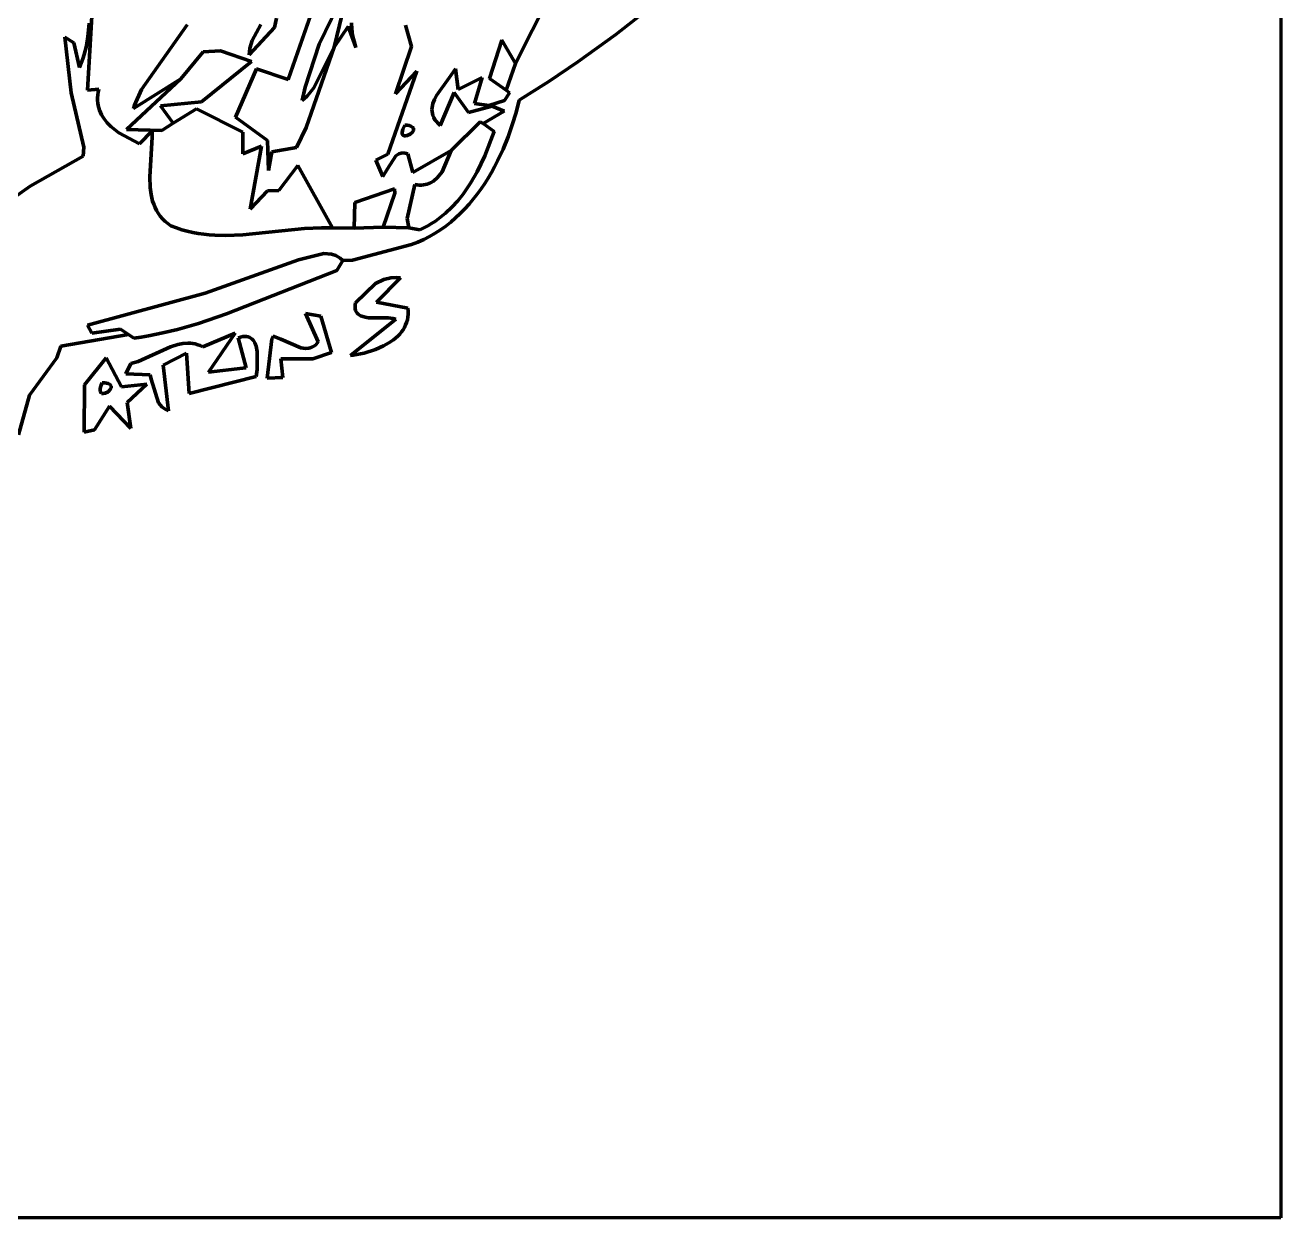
# Model space of a CAD drawing. Header units: millimetres. Extents: x 0 to 8.3, y 0 to 12.4.
# Drawn here: x 6.085 to 8.333, y 0 to 2.136 of the extents above; entities that cross this region are included whole.
import ezdxf

# ---------------------------------------------------------------- set-up
doc = ezdxf.new("R2010")
doc.units = ezdxf.units.MM
for name, color, linetype, lineweight in [('color#131313ff', 7, 'CONTINUOUS', 100), ('color#7c7c7cff', 7, 'CONTINUOUS', 100), ('color#c5c5c5ff', 7, 'CONTINUOUS', 100), ('color#ffffffff', 7, 'CONTINUOUS', 100)]:
    doc.layers.add(name, color=color, linetype=linetype, lineweight=lineweight)

msp = doc.modelspace()

# ---------------------------------------------------------------- linework, layer by layer
at = {"layer": 'color#131313ff'}
for p, q in [((7.4548, 2.3652), (7.1427, 2.1191)), ((6.2091, 2.2282), (6.1966, 2.0195)), ((6.9632, 2.0673), (7.0234, 2.1873)), ((6.1976, 2.1151), (6.2001, 2.1395)), ((6.1678, 2.0147), (6.1564, 2.1142)), ((6.1564, 2.1142), (6.1723, 2.1042)), ((6.1948, 2.0991), (6.1976, 2.1151)), ((7.1427, 2.1191), (7.0749, 2.0702)), ((6.1723, 2.1042), (6.1828, 2.0602)), ((6.191, 2.0833), (6.1948, 2.0991)), ((6.1858, 2.0679), (6.1886, 2.0755)), ((6.1886, 2.0755), (6.191, 2.0833)), ((7.0749, 2.0702), (7.0229, 2.0351)), ((6.1828, 2.0602), (6.1858, 2.0679)), ((6.9466, 2.0195), (6.9632, 2.0673)), ((7.0229, 2.0351), (6.9875, 2.0127)), ((6.1901, 1.9174), (6.1678, 2.0147)), ((6.1966, 2.0195), (6.2171, 2.0212)), ((6.2152, 2.0108), (6.2148, 2.0058)), ((6.2148, 2.0058), (6.2148, 2.001)), ((6.2148, 2.001), (6.2152, 1.9964)), ((6.216, 2.0159), (6.2152, 2.0108)), ((6.2171, 2.0212), (6.216, 2.0159)), ((6.9151, 1.9918), (6.9431, 2.001)), ((6.9431, 2.001), (6.9526, 2.0149)), ((6.9526, 2.0149), (6.9466, 2.0195)), ((6.9696, 2.0018), (6.964, 1.9797)), ((6.9875, 2.0127), (6.9696, 2.0018)), ((6.2152, 1.9964), (6.2159, 1.9919)), ((6.2159, 1.9919), (6.2169, 1.9876)), ((6.2169, 1.9876), (6.2183, 1.9834)), ((6.2183, 1.9834), (6.2199, 1.9793)), ((6.2199, 1.9793), (6.2219, 1.9754)), ((6.9052, 1.9597), (6.9426, 1.9819)), ((6.9214, 1.9908), (6.9151, 1.9918)), ((6.9426, 1.9819), (6.9214, 1.9908)), ((6.964, 1.9797), (6.9574, 1.9576)), ((6.2219, 1.9754), (6.2265, 1.968)), ((6.2265, 1.968), (6.232, 1.9611)), ((6.232, 1.9611), (6.2384, 1.9546)), ((6.9248, 1.9455), (6.9052, 1.9597)), ((6.9574, 1.9576), (6.9497, 1.9357)), ((6.2384, 1.9546), (6.253, 1.9432)), ((6.253, 1.9432), (6.2901, 1.9231)), ((6.2901, 1.9231), (6.3128, 1.9468)), ((6.3129, 1.935), (6.3087, 1.8642)), ((6.3128, 1.9468), (6.3129, 1.935)), ((6.9083, 1.9017), (6.9248, 1.9455)), ((6.9497, 1.9357), (6.9409, 1.914)), ((6.1892, 1.9011), (6.1901, 1.9174)), ((6.9409, 1.914), (6.9311, 1.8927)), ((6.0945, 1.8474), (6.1892, 1.9011)), ((6.8946, 1.8732), (6.9083, 1.9017)), ((6.9311, 1.8927), (6.9257, 1.8823)), ((6.8828, 1.8528), (6.8946, 1.8732)), ((6.9201, 1.8721), (6.9141, 1.862)), ((6.9257, 1.8823), (6.9201, 1.8721)), ((5.9963, 1.7788), (6.0945, 1.8474)), ((6.3087, 1.8642), (6.3093, 1.8451)), ((6.3093, 1.8451), (6.3108, 1.8327)), ((6.8695, 1.8335), (6.8828, 1.8528)), ((6.9079, 1.8522), (6.9014, 1.8425)), ((6.9141, 1.862), (6.9079, 1.8522)), ((6.3108, 1.8327), (6.312, 1.8267)), ((6.312, 1.8267), (6.3135, 1.8208)), ((6.8493, 1.8099), (6.8598, 1.8214)), ((6.8598, 1.8214), (6.8695, 1.8335)), ((6.8874, 1.8241), (6.88, 1.8153)), ((6.8946, 1.8332), (6.8874, 1.8241)), ((6.9014, 1.8425), (6.8946, 1.8332)), ((6.3135, 1.8208), (6.3154, 1.8151)), ((6.3154, 1.8151), (6.3177, 1.8095)), ((6.3177, 1.8095), (6.3203, 1.8041)), ((6.3203, 1.8041), (6.3234, 1.7989)), ((6.3234, 1.7989), (6.3269, 1.7939)), ((6.8259, 1.7895), (6.838, 1.7993)), ((6.838, 1.7993), (6.8493, 1.8099)), ((6.8642, 1.7986), (6.8559, 1.7907)), ((6.8723, 1.8067), (6.8642, 1.7986)), ((6.88, 1.8153), (6.8723, 1.8067)), ((6.3269, 1.7939), (6.331, 1.7892)), ((6.331, 1.7892), (6.3355, 1.7847)), ((6.3355, 1.7847), (6.3406, 1.7804)), ((6.3406, 1.7804), (6.3463, 1.7764)), ((6.3463, 1.7764), (6.356, 1.7727)), ((6.7992, 1.7728), (6.8062, 1.7766)), ((6.8062, 1.7766), (6.813, 1.7806)), ((6.813, 1.7806), (6.8196, 1.7849)), ((6.8196, 1.7849), (6.8259, 1.7895)), ((6.8382, 1.7762), (6.8288, 1.7695)), ((6.8472, 1.7833), (6.8382, 1.7762)), ((6.8559, 1.7907), (6.8472, 1.7833)), ((6.356, 1.7727), (6.3657, 1.7696)), ((6.3657, 1.7696), (6.3755, 1.7669)), ((6.3755, 1.7669), (6.3853, 1.7647)), ((6.3853, 1.7647), (6.3951, 1.7629)), ((6.3951, 1.7629), (6.405, 1.7616)), ((6.405, 1.7616), (6.4149, 1.7605)), ((6.4149, 1.7605), (6.4248, 1.7599)), ((6.4248, 1.7599), (6.4448, 1.7594)), ((6.4448, 1.7594), (6.4748, 1.7605)), ((6.4748, 1.7605), (6.5856, 1.7715)), ((6.5856, 1.7715), (6.6157, 1.7729)), ((6.6157, 1.7729), (6.6357, 1.7728)), ((6.6357, 1.7728), (6.674, 1.7723)), ((6.674, 1.7723), (6.7262, 1.7744)), ((6.7262, 1.7744), (6.7724, 1.773)), ((6.7724, 1.773), (6.792, 1.7693)), ((6.792, 1.7693), (6.7992, 1.7728)), ((6.8092, 1.7575), (6.7988, 1.7521)), ((6.8192, 1.7633), (6.8092, 1.7575)), ((6.8288, 1.7695), (6.8192, 1.7633)), ((6.7771, 1.7429), (6.6714, 1.715)), ((6.7881, 1.7473), (6.7771, 1.7429)), ((6.7988, 1.7521), (6.7881, 1.7473)), ((6.5748, 1.7156), (6.4077, 1.656)), ((6.6197, 1.7271), (6.5748, 1.7156)), ((6.6336, 1.7259), (6.6197, 1.7271)), ((6.6416, 1.7232), (6.6336, 1.7259)), ((6.6492, 1.7187), (6.6416, 1.7232)), ((6.6541, 1.7146), (6.6492, 1.7187)), ((6.6714, 1.715), (6.6541, 1.7146)), ((6.4077, 1.656), (6.1971, 1.5988)), ((6.1971, 1.5988), (6.2048, 1.5842)), ((6.2703, 1.582), (6.1489, 1.5608)), ((6.2048, 1.5842), (6.2561, 1.5916)), ((6.2561, 1.5916), (6.2703, 1.582)), ((6.1489, 1.5608), (6.1419, 1.5402)), ((6.1419, 1.5402), (6.0932, 1.4732)), ((6.0932, 1.4732), (6.0734, 1.4022))]:
    msp.add_line(p, q, dxfattribs=at)
at = {"layer": 'color#7c7c7cff'}
for p, q in [((6.6682, 2.2189), (6.6115, 2.1019)), ((6.6387, 2.0967), (6.6682, 2.2189)), ((6.5559, 2.0385), (6.612, 2.1985)), ((7.0234, 2.1873), (6.9632, 2.0673)), ((6.4914, 2.1086), (6.5074, 2.1371)), ((6.5355, 2.1485), (6.5317, 2.1314)), ((6.6692, 2.1402), (6.6699, 2.129)), ((6.7772, 2.0974), (6.7664, 2.1359)), ((6.5317, 2.1314), (6.486, 2.0829)), ((6.6637, 2.1335), (6.6387, 2.0967)), ((6.6775, 2.0959), (6.6637, 2.1335)), ((6.6699, 2.129), (6.6715, 2.1179)), ((6.6715, 2.1179), (6.6741, 2.1069)), ((6.486, 2.0829), (6.4874, 2.0944)), ((6.4874, 2.0944), (6.4914, 2.1086)), ((6.6115, 2.1019), (6.5865, 2.0246)), ((6.6387, 2.0967), (6.5885, 1.9525)), ((6.6023, 2.0236), (6.6387, 2.0967)), ((6.6741, 2.1069), (6.6775, 2.0959)), ((6.7483, 2.0127), (6.7772, 2.0974)), ((6.9385, 2.1091), (6.9168, 2.0406)), ((6.9632, 2.0673), (6.9385, 2.1091)), ((6.3641, 2.04), (6.4041, 2.0883)), ((6.4907, 2.071), (6.4007, 1.9983)), ((6.4041, 2.0883), (6.4352, 2.09)), ((6.4352, 2.09), (6.4907, 2.071)), ((6.4617, 1.9713), (6.4993, 2.0575)), ((6.4993, 2.0575), (6.5559, 2.0385)), ((6.7343, 1.9047), (6.7862, 2.0536)), ((6.7862, 2.0536), (6.7483, 2.0127)), ((6.8554, 2.0579), (6.8441, 2.0415)), ((6.8602, 2.0209), (6.8554, 2.0579)), ((6.2669, 1.9488), (6.3641, 2.04)), ((6.5865, 2.0246), (6.581, 2.001)), ((6.59, 2.0087), (6.6023, 2.0236)), ((6.8441, 2.0415), (6.8216, 2.0099)), ((6.9033, 2.0421), (6.8602, 2.0209)), ((6.8899, 1.9956), (6.9033, 2.0421)), ((6.9168, 2.0406), (6.9466, 2.0195)), ((6.581, 2.001), (6.59, 2.0087)), ((6.818, 2.0027), (6.8153, 1.9954)), ((6.8216, 2.0099), (6.818, 2.0027)), ((6.8282, 1.9561), (6.8531, 2.0154)), ((6.8531, 2.0154), (6.8787, 1.9797)), ((6.9431, 2.001), (6.9151, 1.9918)), ((6.9526, 2.0149), (6.9431, 2.001)), ((6.9466, 2.0195), (6.9526, 2.0149)), ((6.4007, 1.9983), (6.3275, 1.9914)), ((6.3275, 1.9914), (6.3505, 1.9604)), ((6.8138, 1.9882), (6.8136, 1.9846)), ((6.8136, 1.9846), (6.8137, 1.981)), ((6.8137, 1.981), (6.8143, 1.9774)), ((6.8144, 1.9918), (6.8138, 1.9882)), ((6.8153, 1.9954), (6.8144, 1.9918)), ((6.8787, 1.9797), (6.9214, 1.9908)), ((6.9151, 1.9918), (6.8899, 1.9956)), ((6.9426, 1.9819), (6.9052, 1.9597)), ((6.9214, 1.9908), (6.9426, 1.9819)), ((6.3505, 1.9604), (6.3301, 1.9474)), ((6.5193, 1.9296), (6.4617, 1.9713)), ((6.7649, 1.957), (6.763, 1.9529)), ((6.7692, 1.9565), (6.7649, 1.957)), ((6.7727, 1.9559), (6.7692, 1.9565)), ((6.8143, 1.9774), (6.8153, 1.9738)), ((6.8153, 1.9738), (6.8168, 1.9702)), ((6.8168, 1.9702), (6.8189, 1.9666)), ((6.8189, 1.9666), (6.8214, 1.9631)), ((6.8214, 1.9631), (6.8245, 1.9596)), ((6.8245, 1.9596), (6.8282, 1.9561)), ((6.8996, 1.9625), (6.8477, 1.9113)), ((6.9052, 1.9597), (6.8996, 1.9625)), ((6.3301, 1.9474), (6.2669, 1.9488)), ((6.5885, 1.9525), (6.5712, 1.9165)), ((6.7607, 1.9464), (6.7604, 1.9439)), ((6.7604, 1.9439), (6.7604, 1.9418)), ((6.7604, 1.9418), (6.7609, 1.9402)), ((6.7616, 1.9494), (6.7607, 1.9464)), ((6.7609, 1.9402), (6.7617, 1.939)), ((6.763, 1.9529), (6.7616, 1.9494)), ((6.7617, 1.939), (6.7628, 1.9381)), ((6.7628, 1.9381), (6.7641, 1.9376)), ((6.7641, 1.9376), (6.7656, 1.9375)), ((6.7656, 1.9375), (6.769, 1.938)), ((6.769, 1.938), (6.7743, 1.9405)), ((6.7755, 1.955), (6.7727, 1.9559)), ((6.7743, 1.9405), (6.7787, 1.9442)), ((6.7776, 1.9539), (6.7755, 1.955)), ((6.7792, 1.9527), (6.7776, 1.9539)), ((6.7787, 1.9442), (6.7804, 1.9471)), ((6.7802, 1.9514), (6.7792, 1.9527)), ((6.7807, 1.95), (6.7802, 1.9514)), ((6.7804, 1.9471), (6.7807, 1.9486)), ((6.7807, 1.9486), (6.7807, 1.95)), ((6.5206, 1.8758), (6.5193, 1.9296)), ((6.5712, 1.9165), (6.5271, 1.9089)), ((6.8477, 1.9113), (6.7793, 1.8723)), ((6.5271, 1.9089), (6.5206, 1.8758)), ((6.7131, 1.8942), (6.7343, 1.9047)), ((6.7253, 1.8648), (6.7131, 1.8942)), ((6.749, 1.902), (6.7337, 1.8787)), ((6.7542, 1.9054), (6.749, 1.902)), ((6.7582, 1.9067), (6.7542, 1.9054)), ((6.7627, 1.907), (6.7582, 1.9067)), ((6.7677, 1.9063), (6.7627, 1.907)), ((6.7705, 1.9056), (6.7677, 1.9063)), ((6.7793, 1.8723), (6.7705, 1.9056)), ((6.7337, 1.8787), (6.7253, 1.8648)), ((6.6766, 1.6388), (6.7127, 1.6732)), ((6.7127, 1.6732), (6.7274, 1.6803)), ((6.7574, 1.6832), (6.714, 1.6401)), ((6.7274, 1.6803), (6.7402, 1.6833)), ((6.7402, 1.6833), (6.7503, 1.6838)), ((6.7503, 1.6838), (6.7574, 1.6832)), ((6.587, 1.6196), (6.6146, 1.615)), ((6.61, 1.5688), (6.587, 1.6196)), ((6.6759, 1.6312), (6.676, 1.6348)), ((6.6762, 1.628), (6.6759, 1.6312)), ((6.676, 1.6348), (6.6766, 1.6388)), ((6.6769, 1.6251), (6.6762, 1.628)), ((6.678, 1.6226), (6.6769, 1.6251)), ((6.6794, 1.6204), (6.678, 1.6226)), ((6.6812, 1.6186), (6.6794, 1.6204)), ((6.714, 1.6401), (6.7702, 1.629)), ((6.7702, 1.629), (6.7707, 1.6235)), ((6.7707, 1.6235), (6.7708, 1.6182)), ((6.6146, 1.615), (6.6336, 1.5496)), ((6.6675, 1.5442), (6.7489, 1.6094)), ((6.6832, 1.617), (6.6812, 1.6186)), ((6.6855, 1.6156), (6.6832, 1.617)), ((6.688, 1.6145), (6.6855, 1.6156)), ((6.6937, 1.6129), (6.688, 1.6145)), ((6.7001, 1.612), (6.6937, 1.6129)), ((6.7349, 1.6116), (6.7001, 1.612)), ((6.7439, 1.6107), (6.7349, 1.6116)), ((6.7489, 1.6094), (6.7439, 1.6107)), ((6.7664, 1.599), (6.7643, 1.5947)), ((6.7681, 1.6035), (6.7664, 1.599)), ((6.7695, 1.6082), (6.7681, 1.6035)), ((6.7703, 1.6131), (6.7695, 1.6082)), ((6.7708, 1.6182), (6.7703, 1.6131)), ((6.4031, 1.5599), (6.4612, 1.5845)), ((6.4612, 1.5845), (6.4136, 1.5147)), ((6.4666, 1.5762), (6.4709, 1.5774)), ((6.4808, 1.5222), (6.4666, 1.5762)), ((6.4709, 1.5774), (6.4748, 1.5781)), ((6.4748, 1.5781), (6.4783, 1.5784)), ((6.4783, 1.5784), (6.4816, 1.5782)), ((6.4816, 1.5782), (6.4845, 1.5776)), ((6.4845, 1.5776), (6.4872, 1.5766)), ((6.4872, 1.5766), (6.4895, 1.5753)), ((6.4895, 1.5753), (6.4917, 1.5736)), ((6.5188, 1.5036), (6.5267, 1.574)), ((6.5267, 1.574), (6.5292, 1.5787)), ((6.5292, 1.5787), (6.5427, 1.5735)), ((6.7524, 1.5792), (6.7447, 1.5726)), ((6.7558, 1.5828), (6.7524, 1.5792)), ((6.759, 1.5866), (6.7558, 1.5828)), ((6.7618, 1.5905), (6.759, 1.5866)), ((6.7643, 1.5947), (6.7618, 1.5905)), ((6.2875, 1.5338), (6.3453, 1.5596)), ((6.3453, 1.5596), (6.3587, 1.5639)), ((6.3587, 1.5639), (6.3677, 1.5657)), ((6.3677, 1.5657), (6.3766, 1.5664)), ((6.3766, 1.5664), (6.381, 1.5662)), ((6.381, 1.5662), (6.3854, 1.5658)), ((6.3854, 1.5658), (6.3899, 1.5649)), ((6.3899, 1.5649), (6.3943, 1.5637)), ((6.3943, 1.5637), (6.3987, 1.562)), ((6.3987, 1.562), (6.4031, 1.5599)), ((6.4917, 1.5736), (6.4935, 1.5717)), ((6.4935, 1.5717), (6.4952, 1.5694)), ((6.4952, 1.5694), (6.4966, 1.5669)), ((6.4966, 1.5669), (6.4988, 1.5612)), ((6.4988, 1.5612), (6.5008, 1.5515)), ((6.5008, 1.5515), (6.5004, 1.5191)), ((6.5427, 1.5735), (6.5787, 1.5583)), ((6.5787, 1.5583), (6.5874, 1.5571)), ((6.5874, 1.5571), (6.593, 1.5574)), ((6.593, 1.5574), (6.5957, 1.558)), ((6.5957, 1.558), (6.5983, 1.559)), ((6.5983, 1.559), (6.6008, 1.5602)), ((6.6008, 1.5602), (6.6033, 1.5618)), ((6.6033, 1.5618), (6.6056, 1.5637)), ((6.6056, 1.5637), (6.6078, 1.5661)), ((6.6078, 1.5661), (6.61, 1.5688)), ((6.7122, 1.555), (6.6919, 1.5486)), ((6.727, 1.5615), (6.7122, 1.555)), ((6.7362, 1.5667), (6.727, 1.5615)), ((6.7447, 1.5726), (6.7362, 1.5667)), ((6.1912, 1.4918), (6.2305, 1.5403)), ((6.2305, 1.5403), (6.2575, 1.4879)), ((6.2655, 1.5116), (6.2744, 1.5299)), ((6.2744, 1.5299), (6.2875, 1.5338)), ((6.3739, 1.5487), (6.3326, 1.5271)), ((6.3786, 1.4761), (6.3739, 1.5487)), ((6.6004, 1.5381), (6.5431, 1.5381)), ((6.5431, 1.5381), (6.5467, 1.5048)), ((6.6336, 1.5496), (6.6004, 1.5381)), ((6.6722, 1.5448), (6.6675, 1.5442)), ((6.6919, 1.5486), (6.6722, 1.5448)), ((6.3093, 1.5094), (6.2655, 1.5116)), ((6.3111, 1.5019), (6.3093, 1.5094)), ((6.3326, 1.5271), (6.3421, 1.4451)), ((6.499, 1.5068), (6.3786, 1.4761)), ((6.4136, 1.5147), (6.4751, 1.5215)), ((6.4751, 1.5215), (6.4808, 1.5222)), ((6.5004, 1.5191), (6.499, 1.5068)), ((6.1907, 1.4068), (6.1912, 1.4918)), ((6.2197, 1.4846), (6.2195, 1.4821)), ((6.2204, 1.4877), (6.2197, 1.4846)), ((6.2216, 1.4913), (6.2204, 1.4877)), ((6.2234, 1.4955), (6.2216, 1.4913)), ((6.2276, 1.4952), (6.2234, 1.4955)), ((6.2311, 1.4947), (6.2276, 1.4952)), ((6.234, 1.494), (6.2311, 1.4947)), ((6.2362, 1.493), (6.234, 1.494)), ((6.2378, 1.4919), (6.2362, 1.493)), ((6.2377, 1.4834), (6.2393, 1.4864)), ((6.2388, 1.4907), (6.2378, 1.4919)), ((6.2394, 1.4893), (6.2388, 1.4907)), ((6.2393, 1.4864), (6.2395, 1.4879)), ((6.2395, 1.4879), (6.2394, 1.4893)), ((6.2575, 1.4879), (6.3031, 1.4929)), ((6.3031, 1.4929), (6.2681, 1.4603)), ((6.3237, 1.4594), (6.3111, 1.5019)), ((6.5467, 1.5048), (6.5188, 1.5036)), ((6.2195, 1.4821), (6.2197, 1.48)), ((6.2197, 1.48), (6.2202, 1.4784)), ((6.2202, 1.4784), (6.2211, 1.4773)), ((6.2211, 1.4773), (6.2222, 1.4765)), ((6.2222, 1.4765), (6.2235, 1.4761)), ((6.2235, 1.4761), (6.2251, 1.476)), ((6.2251, 1.476), (6.2284, 1.4767)), ((6.2284, 1.4767), (6.2336, 1.4794)), ((6.2336, 1.4794), (6.2377, 1.4834)), ((6.2364, 1.4534), (6.2095, 1.4114)), ((6.2745, 1.4136), (6.2364, 1.4534)), ((6.2681, 1.4603), (6.2745, 1.4136)), ((6.3303, 1.4518), (6.3237, 1.4594)), ((6.3368, 1.4474), (6.3303, 1.4518)), ((6.3421, 1.4451), (6.3368, 1.4474)), ((6.2095, 1.4114), (6.1907, 1.4068))]:
    msp.add_line(p, q, dxfattribs=at)
at = {"layer": 'color#c5c5c5ff'}
for p, q in [((6.6115, 2.1019), (6.6682, 2.2189)), ((6.6682, 2.2189), (6.6387, 2.0967)), ((6.612, 2.1985), (6.5559, 2.0385)), ((6.2936, 2.0206), (6.3752, 2.1364)), ((6.5074, 2.1371), (6.4914, 2.1086)), ((6.5317, 2.1314), (6.5355, 2.1485)), ((6.6699, 2.129), (6.6692, 2.1402)), ((6.7664, 2.1359), (6.7772, 2.0974)), ((6.486, 2.0829), (6.5317, 2.1314)), ((6.6387, 2.0967), (6.6637, 2.1335)), ((6.6637, 2.1335), (6.6775, 2.0959)), ((6.6715, 2.1179), (6.6699, 2.129)), ((6.6741, 2.1069), (6.6715, 2.1179)), ((6.4874, 2.0944), (6.486, 2.0829)), ((6.4914, 2.1086), (6.4874, 2.0944)), ((6.5865, 2.0246), (6.6115, 2.1019)), ((6.5885, 1.9525), (6.6387, 2.0967)), ((6.6387, 2.0967), (6.6023, 2.0236)), ((6.6775, 2.0959), (6.6741, 2.1069)), ((6.7772, 2.0974), (6.7483, 2.0127)), ((6.9168, 2.0406), (6.9385, 2.1091)), ((6.9385, 2.1091), (6.9632, 2.0673)), ((6.4041, 2.0883), (6.3641, 2.04)), ((6.4007, 1.9983), (6.4907, 2.071)), ((6.4352, 2.09), (6.4041, 2.0883)), ((6.4907, 2.071), (6.4352, 2.09)), ((6.4993, 2.0575), (6.4617, 1.9713)), ((6.5559, 2.0385), (6.4993, 2.0575)), ((6.7862, 2.0536), (6.7343, 1.9047)), ((6.7483, 2.0127), (6.7862, 2.0536)), ((6.8441, 2.0415), (6.8554, 2.0579)), ((6.8554, 2.0579), (6.8602, 2.0209)), ((6.9632, 2.0673), (6.9466, 2.0195)), ((6.3641, 2.04), (6.279, 1.9865)), ((6.581, 2.001), (6.5865, 2.0246)), ((6.6023, 2.0236), (6.59, 2.0087)), ((6.8216, 2.0099), (6.8441, 2.0415)), ((6.8602, 2.0209), (6.9033, 2.0421)), ((6.9033, 2.0421), (6.8899, 1.9956)), ((6.9466, 2.0195), (6.9168, 2.0406)), ((6.2811, 1.9924), (6.2936, 2.0206)), ((6.59, 2.0087), (6.581, 2.001)), ((6.8153, 1.9954), (6.818, 2.0027)), ((6.818, 2.0027), (6.8216, 2.0099)), ((6.8531, 2.0154), (6.8282, 1.9561)), ((6.8787, 1.9797), (6.8531, 2.0154)), ((6.279, 1.9865), (6.2811, 1.9924)), ((6.3275, 1.9914), (6.4007, 1.9983)), ((6.3505, 1.9604), (6.3275, 1.9914)), ((6.3919, 1.9859), (6.3505, 1.9604)), ((6.475, 1.944), (6.3919, 1.9859)), ((6.8136, 1.9846), (6.8138, 1.9882)), ((6.8137, 1.981), (6.8136, 1.9846)), ((6.8143, 1.9774), (6.8137, 1.981)), ((6.8138, 1.9882), (6.8144, 1.9918)), ((6.8144, 1.9918), (6.8153, 1.9954)), ((6.9214, 1.9908), (6.8787, 1.9797)), ((6.8899, 1.9956), (6.9151, 1.9918)), ((6.9151, 1.9918), (6.9214, 1.9908)), ((6.4617, 1.9713), (6.5193, 1.9296)), ((6.763, 1.9529), (6.7649, 1.957)), ((6.7649, 1.957), (6.7692, 1.9565)), ((6.7692, 1.9565), (6.7727, 1.9559)), ((6.8153, 1.9738), (6.8143, 1.9774)), ((6.8168, 1.9702), (6.8153, 1.9738)), ((6.8189, 1.9666), (6.8168, 1.9702)), ((6.8214, 1.9631), (6.8189, 1.9666)), ((6.8245, 1.9596), (6.8214, 1.9631)), ((6.8282, 1.9561), (6.8245, 1.9596)), ((6.4747, 1.9054), (6.475, 1.944)), ((6.5712, 1.9165), (6.5885, 1.9525)), ((6.7604, 1.9439), (6.7607, 1.9464)), ((6.7604, 1.9418), (6.7604, 1.9439)), ((6.7609, 1.9402), (6.7604, 1.9418)), ((6.7607, 1.9464), (6.7616, 1.9494)), ((6.7617, 1.939), (6.7609, 1.9402)), ((6.7616, 1.9494), (6.763, 1.9529)), ((6.7628, 1.9381), (6.7617, 1.939)), ((6.7641, 1.9376), (6.7628, 1.9381)), ((6.7656, 1.9375), (6.7641, 1.9376)), ((6.769, 1.938), (6.7656, 1.9375)), ((6.7743, 1.9405), (6.769, 1.938)), ((6.7727, 1.9559), (6.7755, 1.955)), ((6.7787, 1.9442), (6.7743, 1.9405)), ((6.7755, 1.955), (6.7776, 1.9539)), ((6.7776, 1.9539), (6.7792, 1.9527)), ((6.7804, 1.9471), (6.7787, 1.9442)), ((6.7792, 1.9527), (6.7802, 1.9514)), ((6.7802, 1.9514), (6.7807, 1.95)), ((6.7807, 1.9486), (6.7804, 1.9471)), ((6.7807, 1.95), (6.7807, 1.9486)), ((6.5081, 1.9194), (6.4747, 1.9054)), ((6.4879, 1.8063), (6.5081, 1.9194)), ((6.5193, 1.9296), (6.5206, 1.8758)), ((6.5271, 1.9089), (6.5712, 1.9165)), ((6.7793, 1.8723), (6.8477, 1.9113)), ((6.8477, 1.9113), (6.8317, 1.8731)), ((6.5206, 1.8758), (6.5271, 1.9089)), ((6.7343, 1.9047), (6.7131, 1.8942)), ((6.7131, 1.8942), (6.7253, 1.8648)), ((6.7337, 1.8787), (6.749, 1.902)), ((6.749, 1.902), (6.7542, 1.9054)), ((6.7542, 1.9054), (6.7582, 1.9067)), ((6.7582, 1.9067), (6.7627, 1.907)), ((6.7627, 1.907), (6.7677, 1.9063)), ((6.7677, 1.9063), (6.7705, 1.9056)), ((6.7705, 1.9056), (6.7793, 1.8723)), ((6.5736, 1.8844), (6.5396, 1.84)), ((6.6357, 1.7728), (6.5736, 1.8844)), ((6.7253, 1.8648), (6.7337, 1.8787)), ((6.8317, 1.8731), (6.8236, 1.8628)), ((6.7831, 1.8503), (6.769, 1.7895)), ((6.7871, 1.8497), (6.7831, 1.8503)), ((6.7909, 1.8494), (6.7871, 1.8497)), ((6.7946, 1.8494), (6.7909, 1.8494)), ((6.7982, 1.8497), (6.7946, 1.8494)), ((6.8048, 1.8511), (6.7982, 1.8497)), ((6.8108, 1.8534), (6.8048, 1.8511)), ((6.8163, 1.8566), (6.8108, 1.8534)), ((6.8236, 1.8628), (6.8163, 1.8566)), ((6.5193, 1.8391), (6.4879, 1.8063)), ((6.5396, 1.84), (6.5193, 1.8391)), ((6.7465, 1.8425), (6.6755, 1.8185)), ((6.7262, 1.7744), (6.7471, 1.8349)), ((6.7471, 1.8349), (6.7465, 1.8425)), ((6.6755, 1.8185), (6.674, 1.7723)), ((6.769, 1.7895), (6.7724, 1.773)), ((6.674, 1.7723), (6.6357, 1.7728)), ((6.7724, 1.773), (6.7262, 1.7744)), ((6.4077, 1.656), (6.5748, 1.7156)), ((6.5748, 1.7156), (6.6197, 1.7271)), ((6.6197, 1.7271), (6.6336, 1.7259)), ((6.6336, 1.7259), (6.6416, 1.7232)), ((6.6416, 1.7232), (6.6492, 1.7187)), ((6.6541, 1.7146), (6.643, 1.6963)), ((6.6492, 1.7187), (6.6541, 1.7146)), ((6.643, 1.6963), (6.4457, 1.6191)), ((6.1971, 1.5988), (6.4077, 1.656)), ((6.4457, 1.6191), (6.3957, 1.6018)), ((6.2048, 1.5842), (6.1971, 1.5988)), ((6.3957, 1.6018), (6.3577, 1.5908)), ((6.2561, 1.5916), (6.2048, 1.5842)), ((6.2703, 1.582), (6.2561, 1.5916)), ((6.2796, 1.5754), (6.2703, 1.582)), ((6.2929, 1.5773), (6.2796, 1.5754)), ((6.306, 1.5794), (6.2929, 1.5773)), ((6.332, 1.5846), (6.306, 1.5794)), ((6.3577, 1.5908), (6.332, 1.5846)), ((6.2195, 1.4821), (6.2197, 1.4846)), ((6.2197, 1.4846), (6.2204, 1.4877)), ((6.2204, 1.4877), (6.2216, 1.4913)), ((6.2216, 1.4913), (6.2234, 1.4955)), ((6.2234, 1.4955), (6.2276, 1.4952)), ((6.2276, 1.4952), (6.2311, 1.4947)), ((6.2311, 1.4947), (6.234, 1.494)), ((6.234, 1.494), (6.2362, 1.493)), ((6.2362, 1.493), (6.2378, 1.4919)), ((6.2393, 1.4864), (6.2377, 1.4834)), ((6.2378, 1.4919), (6.2388, 1.4907)), ((6.2388, 1.4907), (6.2394, 1.4893)), ((6.2395, 1.4879), (6.2393, 1.4864)), ((6.2394, 1.4893), (6.2395, 1.4879)), ((6.2197, 1.48), (6.2195, 1.4821)), ((6.2202, 1.4784), (6.2197, 1.48)), ((6.2211, 1.4773), (6.2202, 1.4784)), ((6.2222, 1.4765), (6.2211, 1.4773)), ((6.2235, 1.4761), (6.2222, 1.4765)), ((6.2251, 1.476), (6.2235, 1.4761)), ((6.2284, 1.4767), (6.2251, 1.476)), ((6.2336, 1.4794), (6.2284, 1.4767)), ((6.2377, 1.4834), (6.2336, 1.4794))]:
    msp.add_line(p, q, dxfattribs=at)
at = {"layer": 'color#ffffffff'}
for p, q in [((8.3333, 12.3611), (8.3333, 0)), ((7.1427, 2.1191), (7.4548, 2.3652)), ((6.1966, 2.0195), (6.2091, 2.2282)), ((6.2001, 2.1395), (6.1976, 2.1151)), ((6.3752, 2.1364), (6.2936, 2.0206)), ((6.1723, 2.1042), (6.1564, 2.1142)), ((6.1564, 2.1142), (6.1678, 2.0147)), ((6.1976, 2.1151), (6.1948, 2.0991)), ((7.0749, 2.0702), (7.1427, 2.1191)), ((6.1828, 2.0602), (6.1723, 2.1042)), ((6.1948, 2.0991), (6.191, 2.0833)), ((6.1886, 2.0755), (6.1858, 2.0679)), ((6.191, 2.0833), (6.1886, 2.0755)), ((7.0229, 2.0351), (7.0749, 2.0702)), ((6.1858, 2.0679), (6.1828, 2.0602)), ((6.3641, 2.04), (6.2669, 1.9488)), ((6.279, 1.9865), (6.3641, 2.04)), ((6.9875, 2.0127), (7.0229, 2.0351)), ((6.1678, 2.0147), (6.1901, 1.9174)), ((6.2171, 2.0212), (6.1966, 2.0195)), ((6.2148, 2.0058), (6.2152, 2.0108)), ((6.2148, 2.001), (6.2148, 2.0058)), ((6.2152, 1.9964), (6.2148, 2.001)), ((6.2152, 2.0108), (6.216, 2.0159)), ((6.216, 2.0159), (6.2171, 2.0212)), ((6.2936, 2.0206), (6.2811, 1.9924)), ((6.964, 1.9797), (6.9696, 2.0018)), ((6.9696, 2.0018), (6.9875, 2.0127)), ((6.2159, 1.9919), (6.2152, 1.9964)), ((6.2169, 1.9876), (6.2159, 1.9919)), ((6.2183, 1.9834), (6.2169, 1.9876)), ((6.2199, 1.9793), (6.2183, 1.9834)), ((6.2219, 1.9754), (6.2199, 1.9793)), ((6.2811, 1.9924), (6.279, 1.9865)), ((6.3505, 1.9604), (6.3919, 1.9859)), ((6.3919, 1.9859), (6.475, 1.944)), ((6.9574, 1.9576), (6.964, 1.9797)), ((6.2265, 1.968), (6.2219, 1.9754)), ((6.232, 1.9611), (6.2265, 1.968)), ((6.2384, 1.9546), (6.232, 1.9611)), ((6.3301, 1.9474), (6.3505, 1.9604)), ((6.8477, 1.9113), (6.8996, 1.9625)), ((6.8996, 1.9625), (6.9052, 1.9597)), ((6.9052, 1.9597), (6.9248, 1.9455)), ((6.9497, 1.9357), (6.9574, 1.9576)), ((6.253, 1.9432), (6.2384, 1.9546)), ((6.2901, 1.9231), (6.253, 1.9432)), ((6.2669, 1.9488), (6.3301, 1.9474)), ((6.3128, 1.9468), (6.2901, 1.9231)), ((6.3087, 1.8642), (6.3129, 1.935)), ((6.3129, 1.935), (6.3128, 1.9468)), ((6.475, 1.944), (6.4747, 1.9054)), ((6.9248, 1.9455), (6.9083, 1.9017)), ((6.9409, 1.914), (6.9497, 1.9357)), ((6.1901, 1.9174), (6.1892, 1.9011)), ((6.4747, 1.9054), (6.5081, 1.9194)), ((6.5081, 1.9194), (6.4879, 1.8063)), ((6.8317, 1.8731), (6.8477, 1.9113)), ((6.9311, 1.8927), (6.9409, 1.914)), ((6.1892, 1.9011), (6.0945, 1.8474)), ((6.9083, 1.9017), (6.8946, 1.8732)), ((6.9257, 1.8823), (6.9311, 1.8927)), ((6.5396, 1.84), (6.5736, 1.8844)), ((6.5736, 1.8844), (6.6357, 1.7728)), ((6.8236, 1.8628), (6.8317, 1.8731)), ((6.8946, 1.8732), (6.8828, 1.8528)), ((6.9141, 1.862), (6.9201, 1.8721)), ((6.9201, 1.8721), (6.9257, 1.8823)), ((6.0945, 1.8474), (5.9963, 1.7788)), ((6.3093, 1.8451), (6.3087, 1.8642)), ((6.3108, 1.8327), (6.3093, 1.8451)), ((6.769, 1.7895), (6.7831, 1.8503)), ((6.7831, 1.8503), (6.7871, 1.8497)), ((6.7871, 1.8497), (6.7909, 1.8494)), ((6.7909, 1.8494), (6.7946, 1.8494)), ((6.7946, 1.8494), (6.7982, 1.8497)), ((6.7982, 1.8497), (6.8048, 1.8511)), ((6.8048, 1.8511), (6.8108, 1.8534)), ((6.8108, 1.8534), (6.8163, 1.8566)), ((6.8163, 1.8566), (6.8236, 1.8628)), ((6.8828, 1.8528), (6.8695, 1.8335)), ((6.9014, 1.8425), (6.9079, 1.8522)), ((6.9079, 1.8522), (6.9141, 1.862)), ((6.312, 1.8267), (6.3108, 1.8327)), ((6.3135, 1.8208), (6.312, 1.8267)), ((6.4879, 1.8063), (6.5193, 1.8391)), ((6.5193, 1.8391), (6.5396, 1.84)), ((6.6755, 1.8185), (6.7465, 1.8425)), ((6.7471, 1.8349), (6.7262, 1.7744)), ((6.7465, 1.8425), (6.7471, 1.8349)), ((6.8598, 1.8214), (6.8493, 1.8099)), ((6.8695, 1.8335), (6.8598, 1.8214)), ((6.88, 1.8153), (6.8874, 1.8241)), ((6.8874, 1.8241), (6.8946, 1.8332)), ((6.8946, 1.8332), (6.9014, 1.8425)), ((6.3154, 1.8151), (6.3135, 1.8208)), ((6.3177, 1.8095), (6.3154, 1.8151)), ((6.3203, 1.8041), (6.3177, 1.8095)), ((6.3234, 1.7989), (6.3203, 1.8041)), ((6.3269, 1.7939), (6.3234, 1.7989)), ((6.674, 1.7723), (6.6755, 1.8185)), ((6.838, 1.7993), (6.8259, 1.7895)), ((6.8493, 1.8099), (6.838, 1.7993)), ((6.8559, 1.7907), (6.8642, 1.7986)), ((6.8642, 1.7986), (6.8723, 1.8067)), ((6.8723, 1.8067), (6.88, 1.8153)), ((6.331, 1.7892), (6.3269, 1.7939)), ((6.3355, 1.7847), (6.331, 1.7892)), ((6.3406, 1.7804), (6.3355, 1.7847)), ((6.3463, 1.7764), (6.3406, 1.7804)), ((6.356, 1.7727), (6.3463, 1.7764)), ((6.7724, 1.773), (6.769, 1.7895)), ((6.8062, 1.7766), (6.7992, 1.7728)), ((6.813, 1.7806), (6.8062, 1.7766)), ((6.8196, 1.7849), (6.813, 1.7806)), ((6.8259, 1.7895), (6.8196, 1.7849)), ((6.8288, 1.7695), (6.8382, 1.7762)), ((6.8382, 1.7762), (6.8472, 1.7833)), ((6.8472, 1.7833), (6.8559, 1.7907)), ((6.3657, 1.7696), (6.356, 1.7727)), ((6.3755, 1.7669), (6.3657, 1.7696)), ((6.3853, 1.7647), (6.3755, 1.7669)), ((6.3951, 1.7629), (6.3853, 1.7647)), ((6.405, 1.7616), (6.3951, 1.7629)), ((6.4149, 1.7605), (6.405, 1.7616)), ((6.4248, 1.7599), (6.4149, 1.7605)), ((6.4448, 1.7594), (6.4248, 1.7599)), ((6.4748, 1.7605), (6.4448, 1.7594)), ((6.5856, 1.7715), (6.4748, 1.7605)), ((6.6157, 1.7729), (6.5856, 1.7715)), ((6.6357, 1.7728), (6.6157, 1.7729)), ((6.7262, 1.7744), (6.674, 1.7723)), ((6.792, 1.7693), (6.7724, 1.773)), ((6.7992, 1.7728), (6.792, 1.7693)), ((6.7988, 1.7521), (6.8092, 1.7575)), ((6.8092, 1.7575), (6.8192, 1.7633)), ((6.8192, 1.7633), (6.8288, 1.7695)), ((6.6714, 1.715), (6.7771, 1.7429)), ((6.7771, 1.7429), (6.7881, 1.7473)), ((6.7881, 1.7473), (6.7988, 1.7521)), ((6.643, 1.6963), (6.6541, 1.7146)), ((6.6541, 1.7146), (6.6714, 1.715)), ((6.4457, 1.6191), (6.643, 1.6963)), ((6.7127, 1.6732), (6.6766, 1.6388)), ((6.7274, 1.6803), (6.7127, 1.6732)), ((6.714, 1.6401), (6.7574, 1.6832)), ((6.7402, 1.6833), (6.7274, 1.6803)), ((6.7503, 1.6838), (6.7402, 1.6833)), ((6.7574, 1.6832), (6.7503, 1.6838)), ((6.3957, 1.6018), (6.4457, 1.6191)), ((6.587, 1.6196), (6.61, 1.5688)), ((6.6146, 1.615), (6.587, 1.6196)), ((6.676, 1.6348), (6.6759, 1.6312)), ((6.6759, 1.6312), (6.6762, 1.628)), ((6.6766, 1.6388), (6.676, 1.6348)), ((6.6762, 1.628), (6.6769, 1.6251)), ((6.6769, 1.6251), (6.678, 1.6226)), ((6.678, 1.6226), (6.6794, 1.6204)), ((6.6794, 1.6204), (6.6812, 1.6186)), ((6.7702, 1.629), (6.714, 1.6401)), ((6.7707, 1.6235), (6.7702, 1.629)), ((6.7708, 1.6182), (6.7707, 1.6235)), ((6.3577, 1.5908), (6.3957, 1.6018)), ((6.6336, 1.5496), (6.6146, 1.615)), ((6.7489, 1.6094), (6.6675, 1.5442)), ((6.6812, 1.6186), (6.6832, 1.617)), ((6.6832, 1.617), (6.6855, 1.6156)), ((6.6855, 1.6156), (6.688, 1.6145)), ((6.688, 1.6145), (6.6937, 1.6129)), ((6.6937, 1.6129), (6.7001, 1.612)), ((6.7001, 1.612), (6.7349, 1.6116)), ((6.7349, 1.6116), (6.7439, 1.6107)), ((6.7439, 1.6107), (6.7489, 1.6094)), ((6.7643, 1.5947), (6.7664, 1.599)), ((6.7664, 1.599), (6.7681, 1.6035)), ((6.7681, 1.6035), (6.7695, 1.6082)), ((6.7695, 1.6082), (6.7703, 1.6131)), ((6.7703, 1.6131), (6.7708, 1.6182)), ((6.1489, 1.5608), (6.2703, 1.582)), ((6.2703, 1.582), (6.2796, 1.5754)), ((6.2796, 1.5754), (6.2929, 1.5773)), ((6.2929, 1.5773), (6.306, 1.5794)), ((6.306, 1.5794), (6.332, 1.5846)), ((6.332, 1.5846), (6.3577, 1.5908)), ((6.4612, 1.5845), (6.4031, 1.5599)), ((6.4136, 1.5147), (6.4612, 1.5845)), ((6.4709, 1.5774), (6.4666, 1.5762)), ((6.4666, 1.5762), (6.4808, 1.5222)), ((6.4748, 1.5781), (6.4709, 1.5774)), ((6.4783, 1.5784), (6.4748, 1.5781)), ((6.4816, 1.5782), (6.4783, 1.5784)), ((6.4845, 1.5776), (6.4816, 1.5782)), ((6.4872, 1.5766), (6.4845, 1.5776)), ((6.4895, 1.5753), (6.4872, 1.5766)), ((6.4917, 1.5736), (6.4895, 1.5753)), ((6.5267, 1.574), (6.5188, 1.5036)), ((6.5292, 1.5787), (6.5267, 1.574)), ((6.5427, 1.5735), (6.5292, 1.5787)), ((6.7447, 1.5726), (6.7524, 1.5792)), ((6.7524, 1.5792), (6.7558, 1.5828)), ((6.7558, 1.5828), (6.759, 1.5866)), ((6.759, 1.5866), (6.7618, 1.5905)), ((6.7618, 1.5905), (6.7643, 1.5947)), ((6.1419, 1.5402), (6.1489, 1.5608)), ((6.3453, 1.5596), (6.2875, 1.5338)), ((6.3587, 1.5639), (6.3453, 1.5596)), ((6.3677, 1.5657), (6.3587, 1.5639)), ((6.3766, 1.5664), (6.3677, 1.5657)), ((6.381, 1.5662), (6.3766, 1.5664)), ((6.3854, 1.5658), (6.381, 1.5662)), ((6.3899, 1.5649), (6.3854, 1.5658)), ((6.3943, 1.5637), (6.3899, 1.5649)), ((6.3987, 1.562), (6.3943, 1.5637)), ((6.4031, 1.5599), (6.3987, 1.562)), ((6.4935, 1.5717), (6.4917, 1.5736)), ((6.4952, 1.5694), (6.4935, 1.5717)), ((6.4966, 1.5669), (6.4952, 1.5694)), ((6.4988, 1.5612), (6.4966, 1.5669)), ((6.5008, 1.5515), (6.4988, 1.5612)), ((6.5004, 1.5191), (6.5008, 1.5515)), ((6.5787, 1.5583), (6.5427, 1.5735)), ((6.5874, 1.5571), (6.5787, 1.5583)), ((6.593, 1.5574), (6.5874, 1.5571)), ((6.5957, 1.558), (6.593, 1.5574)), ((6.5983, 1.559), (6.5957, 1.558)), ((6.6008, 1.5602), (6.5983, 1.559)), ((6.6033, 1.5618), (6.6008, 1.5602)), ((6.6056, 1.5637), (6.6033, 1.5618)), ((6.6078, 1.5661), (6.6056, 1.5637)), ((6.61, 1.5688), (6.6078, 1.5661)), ((6.6919, 1.5486), (6.7122, 1.555)), ((6.7122, 1.555), (6.727, 1.5615)), ((6.727, 1.5615), (6.7362, 1.5667)), ((6.7362, 1.5667), (6.7447, 1.5726)), ((6.0932, 1.4732), (6.1419, 1.5402)), ((6.2305, 1.5403), (6.1912, 1.4918)), ((6.2575, 1.4879), (6.2305, 1.5403)), ((6.2744, 1.5299), (6.2655, 1.5116)), ((6.2875, 1.5338), (6.2744, 1.5299)), ((6.3326, 1.5271), (6.3739, 1.5487)), ((6.3739, 1.5487), (6.3786, 1.4761)), ((6.5467, 1.5048), (6.5431, 1.5381)), ((6.5431, 1.5381), (6.6004, 1.5381)), ((6.6004, 1.5381), (6.6336, 1.5496)), ((6.6675, 1.5442), (6.6722, 1.5448)), ((6.6722, 1.5448), (6.6919, 1.5486)), ((6.2655, 1.5116), (6.3093, 1.5094)), ((6.3093, 1.5094), (6.3111, 1.5019)), ((6.3421, 1.4451), (6.3326, 1.5271)), ((6.3786, 1.4761), (6.499, 1.5068)), ((6.4751, 1.5215), (6.4136, 1.5147)), ((6.4808, 1.5222), (6.4751, 1.5215)), ((6.499, 1.5068), (6.5004, 1.5191)), ((6.1912, 1.4918), (6.1907, 1.4068)), ((6.3031, 1.4929), (6.2575, 1.4879)), ((6.2681, 1.4603), (6.3031, 1.4929)), ((6.3111, 1.5019), (6.3237, 1.4594)), ((6.5188, 1.5036), (6.5467, 1.5048)), ((6.0734, 1.4022), (6.0932, 1.4732)), ((6.2095, 1.4114), (6.2364, 1.4534)), ((6.2364, 1.4534), (6.2745, 1.4136)), ((6.2745, 1.4136), (6.2681, 1.4603)), ((6.3237, 1.4594), (6.3303, 1.4518)), ((6.3303, 1.4518), (6.3368, 1.4474)), ((6.3368, 1.4474), (6.3421, 1.4451)), ((6.1907, 1.4068), (6.2095, 1.4114)), ((8.3333, 0), (0, 0))]:
    msp.add_line(p, q, dxfattribs=at)

doc.saveas('drawing.dxf')
